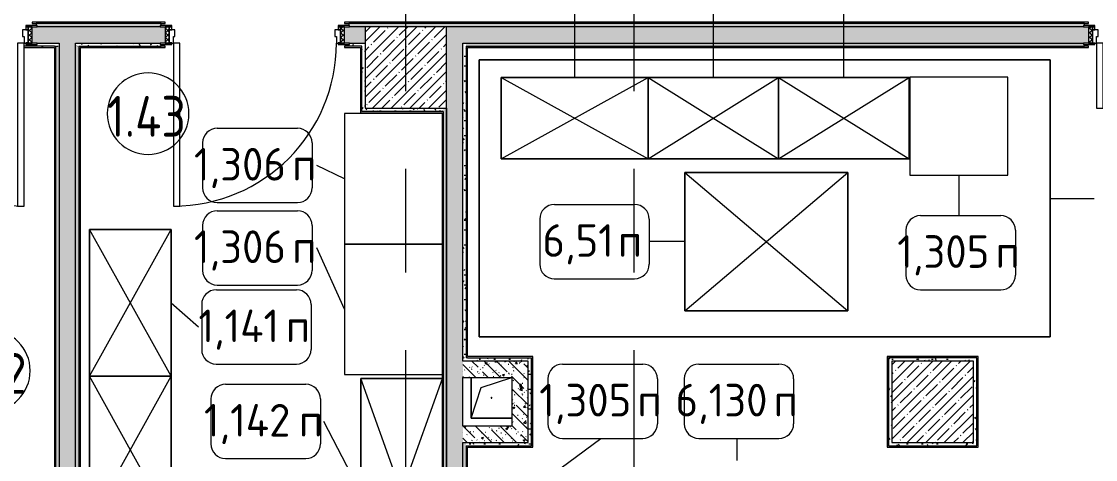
# Model space of a CAD drawing. Header units: millimetres. Extents: x 35840 to 252964, y -8553 to 29000.
# Drawn here: x 68204 to 74788, y 18496 to 21182 of the extents above; entities that cross this region are included whole.
import ezdxf

# ---------------------------------------------------------------- set-up
doc = ezdxf.new("R2010")
doc.units = ezdxf.units.MM
doc.linetypes.add('Осевая', pattern=[3175, 635, -476.25, 1587.5, -476.25])
for name, color, linetype, lineweight in [('A-AREA-IDEN', 7, 'Continuous', 9), ('A-DOOR', 7, 'Continuous', 9), ('A-DOOR-FRAM-2', 7, 'Continuous', 9), ('A-GENM', 7, 'Continuous', 9), ('A-WALL', 7, 'Continuous', 9), ('I-FURN-IDEN', 7, 'Continuous', 9), ('I-WALL', 7, 'Continuous', 9), ('S-COLS', 7, 'Continuous', 9), ('Оси-2', 7, 'Осевая', 9)]:
    doc.layers.add(name, color=color, linetype=linetype, lineweight=lineweight)
for name, color, linetype, lineweight, true_color in [('A-DOOR-1', 7, 'Continuous', 9, 0xc0c0c0), ('A-DOOR-FRAM-1', 7, 'Continuous', 9, 0xc0c0c0), ('A-WALL-1', 9, 'Continuous', 9, 0x808080), ('A-WALL-FNSH-1', 9, 'Continuous', 9, 0x808080), ('I-FURN-1', 9, 'Continuous', 9, 0x808080)]:
    doc.layers.add(name, color=color, linetype=linetype, lineweight=lineweight, true_color=true_color)
doc.styles.add('GOST Common', font='GOST_Common.ttf', dxfattribs={"height": 200})
doc.styles.add('GOST Common_1', font='GOST_Common.ttf', dxfattribs={"width": 0.9, "height": 250})
pattern_1 = [(135, (600, 0), (-75.43415, -75.43415), [106.68, -17.78, 3.556, -17.78]), (135, (600, 75.39), (-75.43415, -75.43415), []), (50, (600, 0), (127.52922, -11.15758), [13.335, -146.685]), (355, (600, 0), (-24.66966, 133.74002), [10.668, -117.348]), (100.451, (610.63, -0.93), (102.85973, 122.58178), [11.333, -124.663]), (46.184, (600, 35.56), (189.75516, -29.43036), [20.002, -220.027]), (96.636, (615.81, 33.1), (166.1822, 173.1996), [17, -186.995]), (351.184, (600, 35.56), (166.18393, 173.19757), [16.002, -176.022]), (21, (617.78, 26.67), (106.13027, -71.58603), [13.335, -146.685]), (326, (617.78, 26.67), (43.26188, 128.93175), [10.668, -117.348]), (71.451, (626.62, 20.7), (149.39198, 57.34505), [11.333, -124.663]), (37.5, (600, 0), (2.162228, 59.188357), [3.353, -112.573, 3.353, -115.773, -117.792]), (37.5, (600, 0), (2.162228, 59.188357), [-235.052, 3.353, -114.44]), (7.5, (600, 0), (46.773857, 70.12615), [3.353, -64.567, 3.353, -109.906, -44.894]), (7.5, (600, 0), (46.773857, 70.12615), [-181.178, 3.353, -41.542]), (327.5, (560.35, 0), (94.91367, -4.010093), [3.353, -41.097, 3.353, -135.331, -184.023]), (327.5, (560.35, 0), (94.91367, -4.010093), [-183.134, 3.353, -180.67]), (317.5, (542.57, 0), (103.69057, 17.79882), [3.353, -54.432, 3.353, -88.748, -130.683]), (317.5, (542.57, 0), (103.69057, 17.79882), [-149.885, 3.353, -127.33])]
pattern_2 = [(135, (1751.41, 114.685), (-14.14214, -14.14214), []), (225, (1751.41, 114.685), (14.14214, -14.14214), [])]
pattern_3 = [(45, (-371.384, 114.685), (-14.1421, 14.1421), []), (135, (-371.384, 114.685), (-14.1421, -14.1421), [])]
pattern_4 = [(0, (600, 0), (121.92, 30.48), [10.058, -81.382, 10.058, -81.382, -487.68]), (0, (600, 0), (121.92, 30.48), [-182.88, 10.058, -172.822, 10.058, -81.382, -213.36]), (0, (600, 0), (121.92, 30.48), [-457.2, 10.058, -50.902, 10.058, -142.342]), (120, (645.72, 15.24), (-87.356454, 90.345817), [10.058, -81.382, 10.058, -81.382, -487.68]), (120, (645.72, 15.24), (-87.356454, 90.345817), [-182.88, 10.058, -172.822, 10.058, -81.382, -213.36]), (120, (645.72, 15.24), (-87.356454, 90.345817), [-457.2, 10.058, -50.902, 10.058, -142.342]), (240, (660.96, 76.2), (-34.563546, -120.825817), [10.058, -81.382, 10.058, -81.382, -487.68]), (240, (660.96, 76.2), (-34.563546, -120.825817), [-182.88, 10.058, -172.822, 10.058, -81.382, -213.36]), (240, (660.96, 76.2), (-34.563546, -120.825817), [-457.2, 10.058, -50.902, 10.058, -142.342])]

# ---------------------------------------------------------------- blocks, each defined once
blk = doc.blocks.new('110_Дверь_СКБ_2Ст - Д-10а_п__ СОШ_Дв_1450x2100h_Горячий цех 2-32185694-План расстановки мебели и оборудования 1 этажа в осях 12-23')
at = {"layer": 'A-DOOR'}
h = blk.add_hatch(dxfattribs=at)
h.set_pattern_fill('FP_39', color=256, style=0, pattern_type=2)
h.set_pattern_definition([(135, (1601.41, 114.685), (-14.14214, -14.14214), []), (225, (1601.41, 114.685), (14.14214, -14.14214), [])])
h.paths.add_polyline_path([(712.5, 50), (687.5, 50), (687.5, -50), (712.5, -50)])
at = {"layer": 'A-DOOR-FRAM-2'}
h = blk.add_hatch(dxfattribs=at)
h.set_pattern_fill('FP_40', color=256, style=0, pattern_type=2)
h.set_pattern_definition([(45, (-521.384, 114.685), (-14.1421, 14.1421), []), (135, (-521.384, 114.685), (-14.1421, -14.1421), [])])
h.paths.add_polyline_path([(-666.4, 50), (-687.5, 50), (-687.5, -50), (-662.5, -50), (-662.5, 50)])
at = {"layer": 'A-DOOR-1'}
for p, q in [((-637.5, 950), (-637.5, 50)), ((-597.5, 950), (-637.5, 950)), ((-597.5, 50), (-597.5, 950)), ((662.5, 450), (622.5, 450)), ((622.5, 450), (622.5, 50)), ((662.5, 50), (662.5, 450)), ((-637.5, 50), (-597.5, 50)), ((622.5, 50), (662.5, 50))]:
    blk.add_line(p, q, dxfattribs=at)
for centre, radius, start, end in [((-637.5, 50), 900, 0, 90), ((662.5, 50), 400, 90, 180)]:
    blk.add_arc(centre, radius, start, end, dxfattribs=at)
at = {"layer": 'A-DOOR-FRAM-1'}
for p, q in [((-647.5, 58), (-717.5, 58)), ((-717.5, 58), (-717.5, 50)), ((-717.5, 50), (-647.5, 50)), ((-662.5, 50), (-687.5, 50)), ((-687.5, 50), (-687.5, -50)), ((-637.5, 50), (-662.5, 50)), ((-662.5, 50), (-662.5, -30)), ((-662.5, -50), (-662.5, 50)), ((-647.5, 50), (-647.5, 58)), ((-637.5, 10), (-637.5, 50)), ((-627.5, 10), (-637.5, 10)), ((-627.5, -30), (-627.5, 10)), ((662.5, 10), (652.5, 10)), ((652.5, 10), (652.5, -30)), ((662.5, 50), (662.5, 10)), ((687.5, 50), (662.5, 50)), ((742.5, 58), (672.5, 58)), ((672.5, 58), (672.5, 50)), ((672.5, 50), (742.5, 50)), ((687.5, -30), (687.5, 50)), ((712.5, 50), (687.5, 50)), ((687.5, 50), (687.5, -50)), ((712.5, -50), (712.5, 50)), ((742.5, 50), (742.5, 58)), ((-647.5, -50), (-717.5, -50)), ((-717.5, -50), (-717.5, -58)), ((-717.5, -58), (-647.5, -58)), ((-687.5, -50), (-662.5, -50)), ((-662.5, -30), (-627.5, -30)), ((-647.5, -30), (-662.5, -30)), ((-662.5, -30), (-662.5, -50)), ((-662.5, -50), (-647.5, -50)), ((-647.5, -50), (-647.5, -30)), ((-647.5, -58), (-647.5, -50)), ((652.5, -30), (687.5, -30)), ((687.5, -30), (672.5, -30)), ((672.5, -30), (672.5, -50)), ((672.5, -50), (687.5, -50)), ((742.5, -50), (672.5, -50)), ((672.5, -50), (672.5, -58)), ((672.5, -58), (742.5, -58)), ((687.5, -50), (687.5, -30)), ((687.5, -50), (712.5, -50)), ((742.5, -58), (742.5, -50))]:
    blk.add_line(p, q, dxfattribs=at)
blk = doc.blocks.new('110_Дверь_СКБ_1Ст_Внутренняя1 - Д-11п 1100x2100h_кладовые _все__ коридор _между помещениями блока столовой__ моечные _все_ 2-32102277-План расстановки мебели и оборудования 1 этажа в осях 12-23')
at = {"layer": 'A-DOOR'}
h = blk.add_hatch(dxfattribs=at)
h.set_pattern_fill('FP_25', color=256, style=0, pattern_type=2)
h.set_pattern_definition(pattern_2)
h.paths.add_polyline_path([(562.5, -50), (562.5, 50), (537.5, 50), (537.5, -50)])
at = {"layer": 'A-DOOR-FRAM-2'}
h = blk.add_hatch(dxfattribs=at)
h.set_pattern_fill('FP_26', color=256, style=0, pattern_type=2)
h.set_pattern_definition(pattern_3)
h.paths.add_polyline_path([(-512.5, -50), (-512.5, 50), (-537.5, 50), (-537.5, -50)])
at = {"layer": 'A-DOOR-1'}
for p, q in [((-487.5, 1050), (-487.5, 50)), ((-447.5, 1050), (-487.5, 1050)), ((-447.5, 50), (-447.5, 1050)), ((-487.5, 50), (-447.5, 50))]:
    blk.add_line(p, q, dxfattribs=at)
blk.add_arc((-487.5, 50), 1000, 360, 90, dxfattribs=at)
at = {"layer": 'A-DOOR-FRAM-1'}
for p, q in [((-497.5, 58), (-567.5, 58)), ((-567.5, 58), (-567.5, 50)), ((-567.5, 50), (-497.5, 50)), ((-512.5, 50), (-537.5, 50)), ((-537.5, 50), (-537.5, -50)), ((-487.5, 50), (-512.5, 50)), ((-512.5, 50), (-512.5, -30)), ((-512.5, -50), (-512.5, 50)), ((-497.5, 50), (-512.5, 50)), ((-512.5, 50), (-512.5, 49)), ((-512.5, 49), (-497.5, 49)), ((-497.5, 50), (-497.5, 58)), ((-497.5, 49), (-497.5, 50)), ((-487.5, 10), (-487.5, 50)), ((-477.5, 10), (-487.5, 10)), ((-477.5, -30), (-477.5, 10)), ((512.5, 10), (502.5, 10)), ((502.5, 10), (502.5, -30)), ((512.5, 50), (512.5, 10)), ((537.5, 50), (512.5, 50)), ((592.5, 58), (522.5, 58)), ((522.5, 58), (522.5, 50)), ((537.5, 50), (522.5, 50)), ((522.5, 50), (522.5, 49)), ((522.5, 50), (592.5, 50)), ((522.5, 49), (537.5, 49)), ((537.5, -30), (537.5, 50)), ((562.5, 50), (537.5, 50)), ((537.5, 50), (537.5, -50)), ((537.5, 49), (537.5, 50)), ((562.5, -50), (562.5, 50)), ((592.5, 50), (592.5, 58)), ((-497.5, -50), (-567.5, -50)), ((-567.5, -50), (-567.5, -58)), ((-567.5, -58), (-497.5, -58)), ((-537.5, -50), (-512.5, -50)), ((-512.5, -30), (-477.5, -30)), ((-497.5, -30), (-512.5, -30)), ((-512.5, -30), (-512.5, -50)), ((-512.5, -50), (-497.5, -50)), ((-497.5, -50), (-497.5, -30)), ((-497.5, -58), (-497.5, -50)), ((502.5, -30), (537.5, -30)), ((537.5, -30), (522.5, -30)), ((522.5, -30), (522.5, -50)), ((522.5, -50), (537.5, -50)), ((592.5, -50), (522.5, -50)), ((522.5, -50), (522.5, -58)), ((522.5, -58), (592.5, -58)), ((537.5, -50), (537.5, -30)), ((537.5, -50), (562.5, -50)), ((592.5, -58), (592.5, -50))]:
    blk.add_line(p, q, dxfattribs=at)
blk = doc.blocks.new('BSC_Колонна _Прямоугольная - 500х500-V44-План расстановки мебели и оборудования 1 этажа в осях 12-23')
at = {"layer": 'S-COLS'}
h = blk.add_hatch(dxfattribs=at)
h.set_pattern_fill('FP_71', color=256, style=0, pattern_type=2)
h.set_pattern_definition([(45, (-69960, -20900), (-57.02463, 57.02463), []), (45, (-69902.975, -20900), (-57.02463, 57.02463), [100.806, -20.161, 3.353, -16.808])])
h.paths.add_polyline_path([(-250, -250), (250, -250), (250, 250), (-250, 250)])
for p, q in [((250, 250), (-250, 250)), ((-250, 250), (-250, -250)), ((250, -250), (250, 250)), ((-250, -250), (250, -250))]:
    blk.add_line(p, q, dxfattribs=at)
blk = doc.blocks.new('BSC_Колонна _Прямоугольная - 500х500-V45-План расстановки мебели и оборудования 1 этажа в осях 12-23')
at = {"layer": 'S-COLS'}
h = blk.add_hatch(dxfattribs=at)
h.set_pattern_fill('FP_72', color=256, style=0, pattern_type=2)
h.set_pattern_definition([(45, (-73190, -18850), (-57.02463, 57.02463), []), (45, (-73132.975, -18850), (-57.02463, 57.02463), [100.806, -20.161, 3.353, -16.808])])
h.paths.add_polyline_path([(-250, -250), (250, -250), (250, 250), (-250, 250)])
for p, q in [((250, 250), (-250, 250)), ((-250, 250), (-250, -250)), ((250, -250), (250, 250)), ((-250, -250), (250, -250))]:
    blk.add_line(p, q, dxfattribs=at)
blk = doc.blocks.new('GM_Отверстие прямоугольное _в плите_ - Отверстие-V65-План расстановки мебели и оборудования 1 этажа в осях 12-23')
at = {"layer": 'A-GENM'}
for p, q in [((-125, -125), (-125, 125)), ((-125, 125), (-125, -125)), ((-62.5, 62.5), (125, 125)), ((-125, -125), (-62.5, 62.5)), ((125, -125), (-125, -125)), ((-125, -125), (125, -125))]:
    blk.add_line(p, q, dxfattribs=at)
for start, end in [(360, 180), (180, 360)]:
    blk.add_arc((0, 0), 2.5, start, end, dxfattribs=at)
blk = doc.blocks.new('Шкаф параметрический - 1_142п-25633080-План расстановки мебели и оборудования 1 этажа в осях 12-23')
at = {"layer": 'I-FURN-1'}
for p, q in [((0, 0), (1400, 500)), ((0, 500), (1400, 0)), ((1400, 500), (0, 500)), ((0, 500), (0, 0)), ((0, 3), (0, 500)), ((0, 500), (1400, 500)), ((1400, 0), (1400, 500)), ((1400, 500), (1400, 3)), ((0, 0), (1400, 0))]:
    blk.add_line(p, q, dxfattribs=at)
blk = doc.blocks.new('Шкаф параметрический - 1_141п-25634502-План расстановки мебели и оборудования 1 этажа в осях 12-23')
at = {"layer": 'I-FURN-1'}
for p, q in [((0, 0), (900, 500)), ((0, 500), (900, 0)), ((900, 500), (0, 500)), ((0, 500), (0, 0)), ((0, 0), (0, 500)), ((0, 500), (900, 500)), ((900, 0), (900, 500)), ((900, 500), (900, 0)), ((0, 0), (900, 0)), ((900, 0), (0, 0))]:
    blk.add_line(p, q, dxfattribs=at)
blk = doc.blocks.new('Стол базовый прямоугольный - 1_306п-25634788-План расстановки мебели и оборудования 1 этажа в осях 12-23')
at = {"layer": 'I-FURN-1'}
for p, q in [((400, 300), (-400, 300)), ((-400, 300), (-400, -297)), ((400, -297), (400, 300))]:
    blk.add_line(p, q, dxfattribs=at)
blk = doc.blocks.new('Стол базовый прямоугольный - 1_306п-V172-План расстановки мебели и оборудования 1 этажа в осях 12-23')
at = {"layer": 'I-FURN-1'}
for p, q in [((400, 300), (-400, 300)), ((-400, 300), (-400, -297)), ((400, -297), (400, 300))]:
    blk.add_line(p, q, dxfattribs=at)
blk = doc.blocks.new('Шкаф параметрический - 1_137п-25635022-План расстановки мебели и оборудования 1 этажа в осях 12-23')
at = {"layer": 'I-FURN-1'}
for p, q in [((0, 0), (900, 500)), ((0, 500), (900, 0)), ((900, 500), (0, 500)), ((0, 500), (0, 0)), ((0, 0), (0, 500)), ((0, 500), (900, 500)), ((900, 0), (900, 500)), ((900, 500), (900, 0)), ((0, 0), (900, 0)), ((900, 0), (0, 0))]:
    blk.add_line(p, q, dxfattribs=at)
blk = doc.blocks.new('Шкаф параметрический - 1_136п-25635119-План расстановки мебели и оборудования 1 этажа в осях 12-23')
at = {"layer": 'I-FURN-1'}
for p, q in [((0, 0), (800, 500)), ((0, 500), (800, 0)), ((800, 500), (0, 500)), ((0, 500), (0, 0)), ((0, 0), (0, 500)), ((0, 500), (800, 500)), ((800, 0), (800, 500)), ((800, 500), (800, 0)), ((0, 0), (800, 0)), ((800, 0), (0, 0))]:
    blk.add_line(p, q, dxfattribs=at)
blk = doc.blocks.new('Стол базовый прямоугольный - 1_305п-25635306-План расстановки мебели и оборудования 1 этажа в осях 12-23')
at = {"layer": 'I-FURN-1'}
for p, q in [((300, 300), (-300, 300)), ((-300, 300), (-300, -300)), ((300, -300), (300, 300)), ((-300, -300), (300, -300))]:
    blk.add_line(p, q, dxfattribs=at)
blk = doc.blocks.new('Шкаф параметрический - 6_51п-25635405-План расстановки мебели и оборудования 1 этажа в осях 12-23')
at = {"layer": 'I-FURN-1'}
for p, q in [((0, 0), (1000, 850)), ((0, 850), (1000, 0)), ((1000, 850), (0, 850)), ((0, 850), (0, 0)), ((0, 0), (0, 850)), ((0, 850), (1000, 850)), ((1000, 0), (1000, 850)), ((1000, 850), (1000, 0)), ((0, 0), (1000, 0)), ((1000, 0), (0, 0))]:
    blk.add_line(p, q, dxfattribs=at)
blk = doc.blocks.new('110_Дверь_СКБ_1Ст_Внутренняя1 - Д-11 1100x2100h_кладовые _все__ коридор _между помещениями блока столовой__ моечные _все_-32089444-План расстановки мебели и оборудования 1 этажа в осях 12-23')
at = {"layer": 'A-DOOR'}
h = blk.add_hatch(dxfattribs=at)
h.set_pattern_fill('FP_25', color=256, style=0, pattern_type=2)
h.set_pattern_definition(pattern_2)
h.paths.add_polyline_path([(562.5, -50), (562.5, 50), (537.5, 50), (537.5, -50)])
at = {"layer": 'A-DOOR-FRAM-2'}
h = blk.add_hatch(dxfattribs=at)
h.set_pattern_fill('FP_26', color=256, style=0, pattern_type=2)
h.set_pattern_definition(pattern_3)
h.paths.add_polyline_path([(-512.5, -50), (-512.5, 50), (-537.5, 50), (-537.5, -50)])
at = {"layer": 'A-DOOR-1'}
for p, q in [((512.5, 1050), (472.5, 1050)), ((472.5, 1050), (472.5, 50)), ((512.5, 50), (512.5, 1050)), ((472.5, 50), (512.5, 50))]:
    blk.add_line(p, q, dxfattribs=at)
blk.add_arc((512.5, 50), 1000, 90, 180, dxfattribs=at)
at = {"layer": 'A-DOOR-FRAM-1'}
for p, q in [((-497.5, 58), (-567.5, 58)), ((-567.5, 58), (-567.5, 50)), ((-567.5, 50), (-497.5, 50)), ((-512.5, 50), (-537.5, 50)), ((-537.5, 50), (-537.5, -50)), ((-487.5, 50), (-512.5, 50)), ((-512.5, 50), (-512.5, -30)), ((-512.5, -50), (-512.5, 50)), ((-497.5, 50), (-512.5, 50)), ((-512.5, 50), (-512.5, 49)), ((-512.5, 49), (-497.5, 49)), ((-497.5, 50), (-497.5, 58)), ((-497.5, 49), (-497.5, 50)), ((-487.5, 10), (-487.5, 50)), ((-477.5, 10), (-487.5, 10)), ((-477.5, -30), (-477.5, 10)), ((512.5, 10), (502.5, 10)), ((502.5, 10), (502.5, -30)), ((512.5, 50), (512.5, 10)), ((537.5, 50), (512.5, 50)), ((592.5, 58), (522.5, 58)), ((522.5, 58), (522.5, 50)), ((537.5, 50), (522.5, 50)), ((522.5, 50), (522.5, 49)), ((522.5, 50), (592.5, 50)), ((522.5, 49), (537.5, 49)), ((537.5, -30), (537.5, 50)), ((562.5, 50), (537.5, 50)), ((537.5, 50), (537.5, -50)), ((537.5, 49), (537.5, 50)), ((562.5, -50), (562.5, 50)), ((592.5, 50), (592.5, 58)), ((-497.5, -50), (-567.5, -50)), ((-567.5, -50), (-567.5, -58)), ((-567.5, -58), (-497.5, -58)), ((-537.5, -50), (-512.5, -50)), ((-512.5, -30), (-477.5, -30)), ((-497.5, -30), (-512.5, -30)), ((-512.5, -30), (-512.5, -50)), ((-512.5, -50), (-497.5, -50)), ((-497.5, -50), (-497.5, -30)), ((-497.5, -58), (-497.5, -50)), ((502.5, -30), (537.5, -30)), ((537.5, -30), (522.5, -30)), ((522.5, -30), (522.5, -50)), ((522.5, -50), (537.5, -50)), ((592.5, -50), (522.5, -50)), ((522.5, -50), (522.5, -58)), ((522.5, -58), (592.5, -58)), ((537.5, -50), (537.5, -30)), ((537.5, -50), (562.5, -50)), ((592.5, -58), (592.5, -50))]:
    blk.add_line(p, q, dxfattribs=at)
blk = doc.blocks.new('Марка_Мебель - В прямоуг_Balcon_Марка-25523697-План расстановки мебели и оборудования 1 этажа в осях 12-23')
at = {"layer": 'I-FURN-IDEN'}
for p, q in [((-2.455, 2.278), (2.455, 2.278)), ((-3.355, 1.378), (-3.355, -1.384)), ((3.355, 1.378), (3.355, -1.378)), ((-2.461, -2.278), (2.455, -2.278))]:
    blk.add_line(p, q, dxfattribs=at)
for centre, radius, start, end in [((-2.455, 1.378), 0.9, 90, 180), ((2.455, 1.378), 0.9, 0, 90), ((-2.461, -1.384), 0.893, 180, 270), ((2.455, -1.378), 0.9, 270, 0)]:
    blk.add_arc(centre, radius, start, end, dxfattribs=at)
blk = doc.blocks.new('Марка_Помещения - Номер-25198446-План расстановки мебели и оборудования 1 этажа в осях 12-23')
at = {"layer": 'A-AREA-IDEN'}
for start, end in [(360, 180), (180, 360)]:
    blk.add_arc((0, 0), 2.5, start, end, dxfattribs=at)

msp = doc.modelspace()

# ---------------------------------------------------------------- hatches: boundary and pattern name
at = {"layer": 'I-WALL'}
h = msp.add_hatch(dxfattribs=at)
h.set_pattern_fill('FP_85', color=256, style=0, pattern_type=2)
h.set_pattern_definition(pattern_4)
h.paths.add_polyline_path([(78579.8, 21150), (78679.8, 21150), (78679.8, 21170), (78379.8, 21170), (78379.8, 21158), (78409.8, 21158), (78409.8, 21150)])
h.paths.add_polyline_path([(77249.8, 21150), (77249.8, 21158), (77279.8, 21158), (77279.8, 21170), (76169.8, 21170), (76169.8, 21158), (76174.8, 21158), (76174.8, 21150), (76848.4, 21150)])
h.paths.add_polyline_path([(74714.8, 21150), (74714.8, 21158), (74719.8, 21158), (74719.8, 21170), (70210, 21170), (70210, 21158), (70215, 21158), (70215, 21150), (73225, 21150)])
h.paths.add_polyline_path([(69055, 21150), (69055, 21158), (69060, 21158), (69060, 21170), (68295, 21170), (68295, 21158), (68300, 21158), (68300, 21150), (68877, 21150)])
h.paths.add_polyline_path([(67140, 21150), (67140, 21158), (67145, 21158), (67145, 21170), (66260, 21170), (66260, 21150), (66703, 21150)])
h = msp.add_hatch(dxfattribs=at)
h.set_pattern_fill('FP_22', color=256, style=0, pattern_type=2)
h.set_pattern_definition(pattern_1)
h.paths.add_polyline_path([(78409.8, 21050), (78579.8, 21050), (78579.8, 21150), (78379.8, 21150), (78379.8, 21050)])
h.paths.add_polyline_path([(77279.8, 21050), (77279.8, 21150), (76144.8, 21150), (76144.8, 21050), (77249.8, 21050)])
h.paths.add_polyline_path([(74714.8, 21050), (74744.8, 21050), (74744.8, 21150), (70810, 21150), (70810, 21050), (73225, 21050)])
h.paths.add_polyline_path([(70310, 21050), (70310, 21150), (70185, 21150), (70185, 21050), (70215, 21050)])
h.paths.add_polyline_path([(69055, 21050), (69085, 21050), (69085, 21150), (68270, 21150), (68270, 21050), (68877, 21050)])
h = msp.add_hatch(dxfattribs=at)
h.set_pattern_fill('FP_85', color=256, style=0, pattern_type=2)
h.set_pattern_definition(pattern_4)
h.paths.add_polyline_path([(68415, 21030), (68435, 21030), (68435, 21050), (68300, 21049.1), (68300, 21042), (68295, 21042), (68295, 21030), (68407, 21030)])
h.paths.add_polyline_path([(67145, 21030), (67145, 21042), (67140, 21042), (67140, 21050), (65830, 21050), (65830, 21030), (67140, 21030)])
h = msp.add_hatch(dxfattribs=at)
h.set_pattern_fill('FP_85', color=256, style=0, pattern_type=2)
h.set_pattern_definition(pattern_4)
h.paths.add_polyline_path([(68415, 15670), (68435, 15670), (68435, 21030), (68415, 21030), (68415, 15678)])
h = msp.add_hatch(dxfattribs=at)
h.set_pattern_fill('FP_22', color=256, style=0, pattern_type=2)
h.set_pattern_definition(pattern_1)
h.paths.add_polyline_path([(68535, 15650), (68535, 21050), (68435, 21050), (68435, 15650)])
h = msp.add_hatch(dxfattribs=at)
h.set_pattern_fill('FP_85', color=256, style=0, pattern_type=2)
h.set_pattern_definition(pattern_4)
h.paths.add_polyline_path([(70310, 21030), (70310, 21050), (70215, 21050), (70215, 21042), (70210, 21042), (70210, 21030), (70290, 21030)])
h.paths.add_polyline_path([(68535, 21030), (69060, 21030), (69060, 21042), (69055, 21042), (69055, 21050), (68535, 21050)])
h = msp.add_hatch(dxfattribs=at)
h.set_pattern_fill('FP_85', color=256, style=0, pattern_type=2)
h.set_pattern_definition(pattern_4)
h.paths.add_polyline_path([(68535, 15650), (68555, 15650), (68555, 21030), (68535, 21030), (68535, 17270.6)])
h = msp.add_hatch(dxfattribs=at)
h.set_pattern_fill('FP_85', color=256, style=0, pattern_type=2)
h.set_pattern_definition(pattern_4)
h.paths.add_polyline_path([(70310, 20650), (70310, 21030), (70290, 21030), (70290, 20650)])
h = msp.add_hatch(dxfattribs=at)
h.set_pattern_fill('FP_22', color=256, style=0, pattern_type=2)
h.set_pattern_definition(pattern_1)
h.paths.add_polyline_path([(70910, 15570), (70910, 21050), (70810, 21050), (70810, 15570)])
h = msp.add_hatch(dxfattribs=at)
h.set_pattern_fill('FP_85', color=256, style=0, pattern_type=2)
h.set_pattern_definition(pattern_4)
h.paths.add_polyline_path([(70930, 19120), (70930, 21050), (70910, 21050), (70910, 19120)])
h = msp.add_hatch(dxfattribs=at)
h.set_pattern_fill('FP_85', color=256, style=0, pattern_type=2)
h.set_pattern_definition(pattern_4)
h.paths.add_polyline_path([(76319.8, 21030), (76319.8, 21050), (76174.8, 21049.2), (76174.8, 21042), (76169.8, 21042), (76169.8, 21030), (76299.8, 21030)])
h.paths.add_polyline_path([(70930, 21030), (74719.8, 21030), (74719.8, 21042), (74714.8, 21042), (74714.8, 21050), (70930, 21050)])
h = msp.add_hatch(dxfattribs=at)
h.set_pattern_fill('FP_85', color=256, style=0, pattern_type=2)
h.set_pattern_definition(pattern_4)
h.paths.add_polyline_path([(70790, 20630), (70790, 20650), (70290, 20650), (70290, 20630), (70782, 20630)])
h = msp.add_hatch(dxfattribs=at)
h.set_pattern_fill('FP_85', color=256, style=0, pattern_type=2)
h.set_pattern_definition(pattern_4)
h.paths.add_polyline_path([(70810, 15670), (70810, 20650), (70790, 20650), (70790, 15670)])
h = msp.add_hatch(dxfattribs=at)
h.set_pattern_fill('FP_85', color=256, style=0, pattern_type=2)
h.set_pattern_definition(pattern_4)
h.paths.add_polyline_path([(71310, 19100), (71310, 19120), (70910, 19120), (70910, 19100), (71051, 19100)])
h = msp.add_hatch(dxfattribs=at)
h.set_pattern_fill('FP_22', color=256, style=0, pattern_type=2)
h.set_pattern_definition(pattern_1)
h.paths.add_polyline_path([(71210, 19000), (71210, 19100), (70910, 19100), (70910, 19000), (71051, 19000)])
h = msp.add_hatch(dxfattribs=at)
h.set_pattern_fill('FP_22', color=256, style=0, pattern_type=2)
h.set_pattern_definition(pattern_1)
h.paths.add_polyline_path([(71310, 18700), (71310, 19100), (71210, 19100), (71210, 18700)])
h = msp.add_hatch(dxfattribs=at)
h.set_pattern_fill('FP_85', color=256, style=0, pattern_type=2)
h.set_pattern_definition(pattern_4)
h.paths.add_polyline_path([(71330, 18600), (71330, 19120), (71310, 19120), (71310, 18600)])
h = msp.add_hatch(dxfattribs=at)
h.set_pattern_fill('FP_85', color=256, style=0, pattern_type=2)
h.set_pattern_definition(pattern_4)
h.paths.add_polyline_path([(74040, 19100), (74040, 19120), (73520, 19120), (73520, 19100), (73540, 19100)])
h = msp.add_hatch(dxfattribs=at)
h.set_pattern_fill('FP_85', color=256, style=0, pattern_type=2)
h.set_pattern_definition(pattern_4)
h.paths.add_polyline_path([(73540, 18580), (73540, 19100), (73520, 19100), (73520, 18580)])
h = msp.add_hatch(dxfattribs=at)
h.set_pattern_fill('FP_85', color=256, style=0, pattern_type=2)
h.set_pattern_definition(pattern_4)
h.paths.add_polyline_path([(74040, 18600), (74060, 18600), (74060, 19120), (74040, 19120), (74040, 19100)])
h = msp.add_hatch(dxfattribs=at)
h.set_pattern_fill('FP_22', color=256, style=0, pattern_type=2)
h.set_pattern_definition(pattern_1)
h.paths.add_polyline_path([(71310, 18600), (71310, 18700), (70910, 18700), (70910, 18600), (71051, 18600)])
h = msp.add_hatch(dxfattribs=at)
h.set_pattern_fill('FP_85', color=256, style=0, pattern_type=2)
h.set_pattern_definition(pattern_4)
h.paths.add_polyline_path([(70930, 15670), (70930, 18600), (70910, 18600), (70910, 15670)])
h = msp.add_hatch(dxfattribs=at)
h.set_pattern_fill('FP_85', color=256, style=0, pattern_type=2)
h.set_pattern_definition(pattern_4)
h.paths.add_polyline_path([(70950.9, 18580), (71330, 18580), (71330, 18600), (70930, 18600), (70930, 18580)])
h = msp.add_hatch(dxfattribs=at)
h.set_pattern_fill('FP_85', color=256, style=0, pattern_type=2)
h.set_pattern_definition(pattern_4)
h.paths.add_polyline_path([(74040, 18580), (74060, 18580), (74060, 18600), (73540, 18600), (73540, 18580)])

# ---------------------------------------------------------------- linework, layer by layer
at = {"layer": 'A-WALL'}
for p, q in [((69060, 21170), (68295, 21170)), ((69055, 21150), (68300, 21150)), ((74719.8, 21170), (70210, 21170)), ((70310, 21150), (70215, 21150)), ((74714.8, 21150), (70810, 21150)), ((68415, 15670), (68415, 21030)), ((68535, 21050), (69055, 21050)), ((68555, 21030), (69060, 21030)), ((68555, 21030), (68555, 15670)), ((70290, 21030), (70210, 21030)), ((70215, 21050), (70310, 21050)), ((70290, 20650), (70290, 21030)), ((70930, 21030), (74719.8, 21030)), ((70930, 21030), (70930, 19120)), ((70790, 20630), (70290, 20630)), ((70790, 20630), (70790, 15670)), ((70930, 18580), (71330, 18580)), ((70930, 18580), (70930, 15670))]:
    msp.add_line(p, q, dxfattribs=at)
at = {"layer": 'A-WALL-1'}
for p, q in [((68295, 21170), (68295, 21158)), ((69060, 21158), (69060, 21170)), ((70210, 21170), (70210, 21158)), ((74719.8, 21158), (74719.8, 21170)), ((68295, 21042), (68295, 21030)), ((68300, 21050), (68435, 21050)), ((68407, 21030), (68415, 21030)), ((68435, 21050), (68435, 15650)), ((68535, 15650), (68535, 21050)), ((69060, 21030), (69060, 21042)), ((70210, 21042), (70210, 21030)), ((70910, 19100), (70910, 21050)), ((70910, 21050), (74714.8, 21050)), ((74719.8, 21030), (74719.8, 21042)), ((70810, 20650), (70810, 15650)), ((70810, 15650), (70810, 20650)), ((71310, 19100), (70910, 19100)), ((70938, 19120), (70930, 19120)), ((71310, 18600), (71310, 19100)), ((71330, 18580), (71330, 19120)), ((74060, 19120), (73520, 19120)), ((73520, 19120), (73520, 18580)), ((74060, 18580), (74060, 19120)), ((70910, 18700), (70910, 19000)), ((70910, 19000), (71210, 19000)), ((71210, 19000), (71210, 18700)), ((71210, 18700), (70910, 18700)), ((70910, 15650), (70910, 18600)), ((70910, 18600), (71310, 18600)), ((73520, 18580), (74060, 18580))]:
    msp.add_line(p, q, dxfattribs=at)
at = {"layer": 'A-WALL-FNSH-1'}
for p, q in [((69085, 21178), (68270, 21178)), ((68270, 21178), (68270, 21170)), ((68270, 21170), (68295, 21170)), ((69060, 21170), (69085, 21170)), ((69085, 21170), (69085, 21178)), ((74744.8, 21178), (70185, 21178)), ((70185, 21178), (70185, 21170)), ((70185, 21170), (70210, 21170)), ((74719.8, 21170), (74744.8, 21170)), ((74744.8, 21170), (74744.8, 21178)), ((68407, 21030), (68220, 21030)), ((68220, 21022), (68407, 21022)), ((68407, 21022), (68407, 15678)), ((68563, 21022), (69085, 21022)), ((68563, 21022), (68563, 15670)), ((69085, 21030), (69060, 21030)), ((69085, 21022), (69085, 21030)), ((70210, 21030), (70185, 21030)), ((70185, 21030), (70185, 21022)), ((70185, 21022), (70282, 21022)), ((70282, 21022), (70282, 20622)), ((70938, 21022), (74744.8, 21022)), ((70938, 19128), (70938, 21022)), ((74744.8, 21030), (74719.8, 21030)), ((74744.8, 21022), (74744.8, 21030)), ((70282, 20622), (70782, 20622)), ((70290, 20630), (70290, 20650)), ((70782, 20622), (70782, 15678)), ((71338, 19128), (70938, 19128)), ((70938, 19120), (71330, 19120)), ((71338, 18572), (71338, 19128)), ((74068, 19128), (73512, 19128)), ((73512, 19128), (73512, 18572)), ((74068, 18572), (74068, 19128)), ((70938, 18572), (71338, 18572)), ((70938, 15678), (70938, 18572)), ((73512, 18572), (74068, 18572))]:
    msp.add_line(p, q, dxfattribs=at)
at = {"layer": 'I-FURN-1'}
for p, q in [((74510.7, 20947.5), (71010.7, 20947.5)), ((71010.7, 20947.5), (71010.7, 19247.5)), ((71010.7, 19247.5), (71010.7, 20947.5)), ((71010.7, 20947.5), (74510.7, 20947.5)), ((74510.7, 19247.5), (74510.7, 20947.5)), ((74510.7, 20947.5), (74510.7, 19247.5)), ((71010.7, 19247.5), (74510.7, 19247.5)), ((74510.7, 19247.5), (71010.7, 19247.5))]:
    msp.add_line(p, q, dxfattribs=at)
at = {"layer": 'I-FURN-IDEN'}
for p, q in [((71595.4, 20839.3), (71595.4, 21343.1)), ((72445.4, 20839.3), (72445.4, 21343.1)), ((73245.4, 20839.3), (73245.4, 21343.1)), ((70185, 20217.2), (70015.5, 20299.5)), ((73950, 20240), (73950, 19992)), ((74510.7, 20097.5), (74779.5, 20097.5)), ((72270.7, 19832), (72052.2, 19832)), ((70185, 19417.2), (70015.5, 19793.8)), ((69121.7, 19456.9), (69288.7, 19308.7)), ((70285, 18292.2), (70056.7, 18729.6)), ((71410, 18370), (71755.2, 18625.4)), ((72590.7, 18490.2), (72590.7, 18625.4))]:
    msp.add_line(p, q, dxfattribs=at)
at = {"layer": 'Оси-2'}
for p, q in [((70560, 593.7), (70560, 24898.1)), ((71960, 593.7), (71960, 24898.1))]:
    msp.add_line(p, q, dxfattribs=at)

# ---------------------------------------------------------------- block references
at = {"layer": 'A-AREA-IDEN', "xscale": 99.99999999999993, "yscale": 99.99999999999993, "zscale": 99.99999999999993}
for p in [(68980.3, 20617), (68007.3, 19040.6)]:
    msp.add_blockref('Марка_Помещения - Номер-25198446-План расстановки мебели и оборудования 1 этажа в осях 12-23', p, dxfattribs=at)
at = {"layer": 'A-DOOR-1', "rotation": 180}
for name, p in [('110_Дверь_СКБ_1Ст_Внутренняя1 - Д-11п 1100x2100h_кладовые _все__ коридор _между помещениями блока столовой__ моечные _все_ 2-32102277-План расстановки мебели и оборудования 1 этажа в осях 12-23', (67732.5, 21100)), ('110_Дверь_СКБ_1Ст_Внутренняя1 - Д-11 1100x2100h_кладовые _все__ коридор _между помещениями блока столовой__ моечные _все_-32089444-План расстановки мебели и оборудования 1 этажа в осях 12-23', (69647.5, 21100)), ('110_Дверь_СКБ_2Ст - Д-10а_п__ СОШ_Дв_1450x2100h_Горячий цех 2-32185694-План расстановки мебели и оборудования 1 этажа в осях 12-23', (75457.3, 21100))]:
    msp.add_blockref(name, p, dxfattribs=at)
at = {"layer": 'A-GENM'}
msp.add_blockref('GM_Отверстие прямоугольное _в плите_ - Отверстие-V65-План расстановки мебели и оборудования 1 этажа в осях 12-23', (71085, 18875), dxfattribs=at)
at = {"layer": 'I-FURN-1'}
for name, p in [('Шкаф параметрический - 1_137п-25635022-План расстановки мебели и оборудования 1 этажа в осях 12-23', (71145.4, 20339.3)), ('Шкаф параметрический - 1_136п-25635119-План расстановки мебели и оборудования 1 этажа в осях 12-23', (72045.4, 20339.3)), ('Шкаф параметрический - 1_136п-25635119-План расстановки мебели и оборудования 1 этажа в осях 12-23', (72845.4, 20339.3)), ('Шкаф параметрический - 6_51п-25635405-План расстановки мебели и оборудования 1 этажа в осях 12-23', (72270.7, 19407))]:
    msp.add_blockref(name, p, dxfattribs=at)
for name, p, rotation in [('Стол базовый прямоугольный - 1_305п-25635306-План расстановки мебели и оборудования 1 этажа в осях 12-23', (73950, 20540), 180), ('Стол базовый прямоугольный - 1_306п-V172-План расстановки мебели и оборудования 1 этажа в осях 12-23', (70485, 20217.2), 89.9999999999997), ('Шкаф параметрический - 1_141п-25634502-План расстановки мебели и оборудования 1 этажа в осях 12-23', (69121.7, 19006.9), 89.99999999999984), ('Стол базовый прямоугольный - 1_306п-25634788-План расстановки мебели и оборудования 1 этажа в осях 12-23', (70485, 19417.2), 89.9999999999997), ('Шкаф параметрический - 1_141п-25634502-План расстановки мебели и оборудования 1 этажа в осях 12-23', (69121.7, 18106.9), 89.99999999999984), ('Шкаф параметрический - 1_142п-25633080-План расстановки мебели и оборудования 1 этажа в осях 12-23', (70785, 17592.2), 89.99999999999984)]:
    msp.add_blockref(name, p, dxfattribs=dict(at, rotation=rotation))
at = {"layer": 'I-FURN-IDEN', "xscale": 99.99999999999993, "yscale": 99.99999999999993, "zscale": 99.99999999999993}
for p in [(69650, 20299.5), (69650, 19793.8), (71716.7, 19832), (73961.5, 19764.2), (69644.2, 19308.7), (71766.7, 18853.2), (72602.2, 18853.2), (69701.2, 18729.6)]:
    msp.add_blockref('Марка_Мебель - В прямоуг_Balcon_Марка-25523697-План расстановки мебели и оборудования 1 этажа в осях 12-23', p, dxfattribs=at)
at = {"layer": 'S-COLS'}
for name, p in [('BSC_Колонна _Прямоугольная - 500х500-V44-План расстановки мебели и оборудования 1 этажа в осях 12-23', (70560, 20900)), ('BSC_Колонна _Прямоугольная - 500х500-V45-План расстановки мебели и оборудования 1 этажа в осях 12-23', (73790, 18850))]:
    msp.add_blockref(name, p, dxfattribs=at)

# ---------------------------------------------------------------- texts
at = {"layer": 'A-AREA-IDEN', "char_height": 250, "width": 627.721, "attachment_point": 1, "style": 'GOST Common_1'}
for s, insert in [('1.43', (68729.4, 20725.5)), ('1.42', (67756.4, 19149.2))]:
    msp.add_mtext(s, dxfattribs=dict(at, insert=insert))
at = {"layer": 'I-FURN-IDEN', "char_height": 200, "attachment_point": 1, "style": 'GOST Common'}
for s, insert, width in [('1,306', (69261.5, 20406.6), 729.536), ('\\fGOST Common|b0|i0|c204|p34|;п', (69863.4, 20406.6), 176.371), ('1,306', (69261.5, 19900.9), 729.536), ('6,51', (71397.7, 19939), 561.181), ('\\fGOST Common|b0|i0|c204|p34|;п', (69863.4, 19900.9), 176.371), ('\\fGOST Common|b0|i0|c204|p34|;п', (71860.7, 19939), 176.371), ('1,305', (73573, 19871.3), 729.536), ('\\fGOST Common|b0|i0|c204|p34|;п', (74174.9, 19871.3), 176.371), ('1,141', (69288.7, 19415.7), 649.367), ('\\fGOST Common|b0|i0|c204|p34|;п', (69824.4, 19415.7), 176.371), ('1,305', (71378.2, 18960.2), 729.536), ('\\fGOST Common|b0|i0|c204|p34|;п', (71980.1, 18960.2), 176.371), ('6,130', (72213.7, 18960.2), 729.536), ('\\fGOST Common|b0|i0|c204|p34|;п', (72815.6, 18960.2), 176.371), ('1,142', (69322.7, 18836.6), 705.485), ('\\fGOST Common|b0|i0|c204|p34|;п', (69904.7, 18836.6), 176.371)]:
    msp.add_mtext(s, dxfattribs=dict(at, insert=insert, width=width))

doc.saveas('drawing.dxf')
